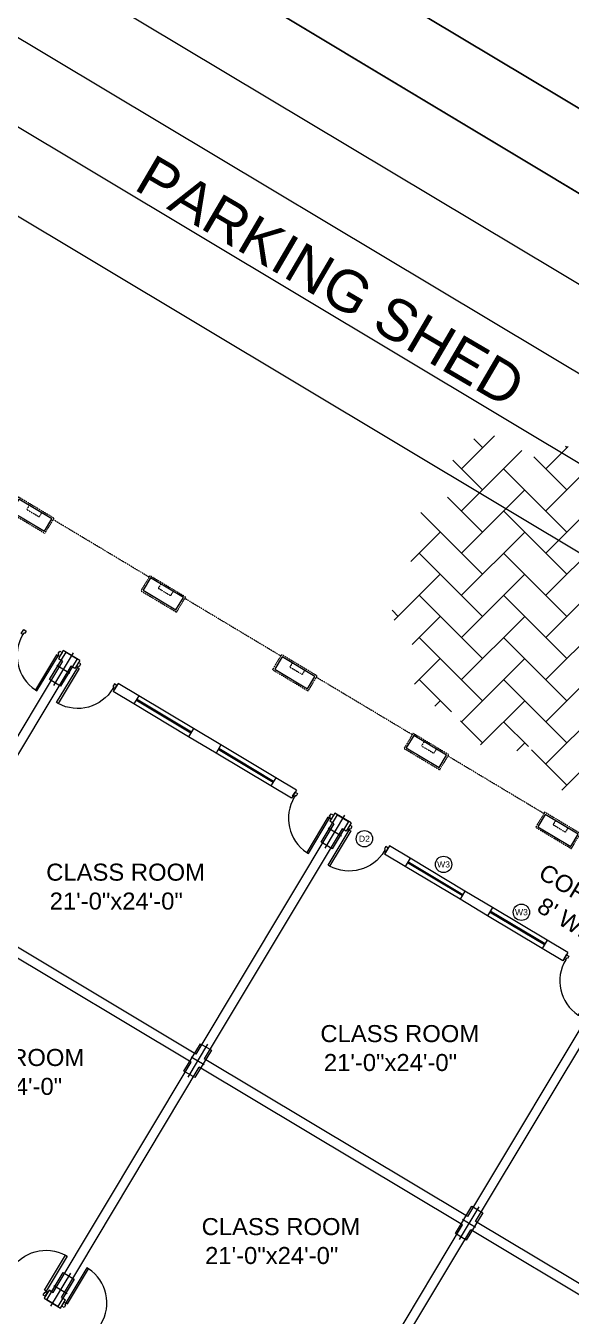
# Model space of a CAD drawing. Header units: inches. Extents: x -110725 to 51121, y 8404 to 44825.
# Drawn here: x 20780 to 21292, y 24195 to 25407 of the extents above; entities that cross this region are included whole.
import ezdxf
from ezdxf.enums import TextEntityAlignment as Align

# ---------------------------------------------------------------- set-up
doc = ezdxf.new("R2010")
doc.units = ezdxf.units.IN
doc.header["$LTSCALE"] = 0.1
doc.header["$MEASUREMENT"] = 0
doc.linetypes.add('CENTER', pattern=[2, 1.25, -0.25, 0.25, -0.25])
doc.linetypes.add('DASHED2', pattern=[0.375, 0.25, -0.125])
doc.layers.get('0').update_dxf_attribs({"color": 1, "lineweight": 0})
doc.layers.get('Defpoints').update_dxf_attribs({"lineweight": 0})
for name, color, linetype in [('boundary', 6, 'Continuous'), ('building', 6, 'Continuous'), ('road', 8, 'Continuous')]:
    doc.layers.add(name, color=color, linetype=linetype)
for name, color, linetype, lineweight in [('Col.', 4, 'Continuous', 0), ('dim', 252, 'Continuous', 0), ('DOOR', 32, 'Continuous', 0), ('HATCH', 5, 'Continuous', 5), ('TEXT', 3, 'Continuous', 0), ('WALL', 7, 'Continuous', 0), ('WIN', 160, 'Continuous', 0)]:
    doc.layers.add(name, color=color, linetype=linetype, lineweight=lineweight)
doc.styles.add('ARIAL', font='arial.ttf')
doc.styles.add('as', font='arial.ttf')
doc.styles.add('EHSAN', font='arial.ttf', dxfattribs={"height": 54})
doc.styles.get("Standard").update_dxf_attribs({"font": 'arial.ttf'})
doc.dimstyles.new('DIM1', dxfattribs={"dimtxt": 54, "dimasz": 6, "dimexe": 6, "dimexo": 3, "dimgap": 1, "dimtad": 0, "dimzin": 0, "dimdsep": 46, "dimlunit": 4, "dimtxsty": 'EHSAN', "dimblk": 'ARCHTICK', "dimcen": 3, "dimdle": 6, "dimclrd": 4, "dimclre": 4, "dimclrt": 6, "dimadec": 0, "dimazin": 0, "dimtfac": 1, "dimtofl": 0, "dimtmove": 1, "dimatfit": 3, "dimldrblk": 'ARCHTICK', "dimfxl": 4, "dimtolj": 1, "dimtzin": 3, "dimlwd": -1, "dimlwe": -1, "dimarcsym": 0})

# ---------------------------------------------------------------- blocks, each defined once
blk = doc.blocks.new('_ArchTick')
at = {"color": 0, "linetype": 'ByBlock', "const_width": 0.15}
blk.add_lwpolyline([(-0.5, -0.5), (0.5, 0.5)], dxfattribs=at)
blk = doc.blocks.new('*D2189')
at = {"layer": 'Defpoints', "color": 0, "transparency": 16777216}
for p in [(19538.3, 26623.7), (19398.5, 26390.9, 1175.7), (22366.7, 24608.8, 1175.7)]:
    blk.add_point(p, dxfattribs=at)
at = {"layer": 'dim', "color": 4, "transparency": 16777216}
for p, q in [((19400.1, 26393.4), (19541.4, 26628.8)), ((19517.8, 26636.1), (20923.6, 25792)), ((22527, 24829.3), (21121.1, 25673.4)), ((22368.2, 24611.4), (22509.5, 24846.8))]:
    blk.add_line(p, q, dxfattribs=at)
at = {"layer": 'dim', "color": 4, "transparency": 16777216, "xscale": 24, "yscale": 24, "zscale": 24}
for p, rotation in [((19538.3, 26623.7), 149.019361839217), ((22506.5, 24841.6), 329.019361839217)]:
    blk.add_blockref('_ArchTick', p, dxfattribs=dict(at, rotation=rotation))
at = {"layer": 'dim', "color": 6, "transparency": 16777216, "insert": (21022.4, 25732.7), "char_height": 54, "attachment_point": 5, "rotation": 329.0194, "style": 'EHSAN'}
blk.add_mtext('\\A1;288\'-6"', dxfattribs=at)
blk = doc.blocks.new('D-1')
for points in [[(1.5, 34.9), (1.5, 1.9), (3, 1.9), (3, 34.9)], [(2.2, 0.4), (2.2, -1.9), (0, -1.9), (0, 1.9), (1.5, 1.9), (1.5, 0.4)], [(33.7, 0.4), (34.5, 0.4), (34.5, 1.9), (36, 1.9), (36, -1.9), (33.7, -1.9)]]:
    blk.add_lwpolyline(points, close=True)
blk.add_arc((1.5, 1.9), 33, 0, 87.3947)
blk = doc.blocks.new('44')
at = {"layer": 'Col.', "linetype": 'Continuous'}
blk.add_lwpolyline([(-24729.4, 37327.3), (-24729.4, 37339.3), (-24759.4, 37339.3), (-24759.4, 37327.3)], close=True, dxfattribs=at)
at = {"layer": 'dim', "linetype": 'Continuous'}
for p, q in [((-24744.4, 37340.5), (-24744.4, 37326.1)), ((-24762.4, 37333.3), (-24726.4, 37333.3))]:
    blk.add_line(p, q, dxfattribs=at)

msp = doc.modelspace()

# ---------------------------------------------------------------- hatches: boundary and pattern name
at = {"layer": 'HATCH'}
h = msp.add_hatch(dxfattribs=at)
h.set_pattern_fill('AR-HBONE', color=251, scale=7)
h.set_pattern_definition([(45, (58173.66, 3845.55), (3e-15, 39.59798), [84, -28]), (135, (58193.46, 3865.35), (3e-15, 39.59798), [84, -28])])
edge = h.paths.add_edge_path()
edge.add_arc((21369.57275, 24893.59303), 46.23757, 321.43452144, 431.43452134)
edge.add_arc((21359.99188, 24967.2536), 38.47577, 309.17031682, 509.43681154)
edge.add_arc((21285.72703, 24965.70265), 46.23757, 27.17260702, 137.17260692)
edge.add_arc((21216.10245, 24984.09593), 38.01942, 20.0565317, 210.02676781)
edge.add_arc((21185.53347, 24918.89292), 46.23757, 92.91069259, 202.91069249)
edge.add_arc((21169.97721, 24863.38164), 46.23757, 125.77973538, 235.77973528)
edge.add_arc((21187.03842, 24808.31428), 46.23757, 158.64877817, 268.64877807)
edge.add_arc((21231.25456, 24771.32195), 46.23757, 191.51782095, 301.51782086)
edge.add_arc((21294.60746, 24727.11501), 39.47334, 173.02945644, 385.74427095)
edge.add_arc((21340.36261, 24789.35897), 46.23757, 257.25590653, 367.25590643)
edge.add_arc((21407.90207, 24826.64188), 38.18832, 235.42339105, 453.26703682)

# ---------------------------------------------------------------- linework, layer by layer
at = {"color": 9}
for p, q in [((19343.59785, 26336.08242), (22329.65146, 24547.0137, 1.07221)), ((19255.11083, 26305.16784, -0.01849), (22292.64813, 24485.25311, 1.07221)), ((19218.10752, 26243.40728, -0.01849), (22255.64481, 24423.49255, 1.07221)), ((19181.1042, 26181.64671, -0.01849), (22218.64149, 24361.73198, 1.07221))]:
    msp.add_line(p, q, dxfattribs=at)
at = {"layer": 'boundary', "linetype": 'CENTER', "elevation": -26.09038}
msp.add_lwpolyline([(19090.25384, 26306.46684), (19398.53341, 26390.86365), (22366.66668, 24608.79412)], dxfattribs=at)
at = {"layer": 'building', "linetype": 'Continuous', "elevation": 1.07221}
msp.add_lwpolyline([(15636.00563, 20787.09078), (17800.80866, 24214.83069), (17988.07086, 24266.09692), (18109.15044, 24450.76329), (18072.3954, 24650.22286), (19090.25384, 26306.46684), (19398.53341, 26390.86365), (22366.66668, 24608.79412), (22402.86233, 24483.42297), (22366.56213, 24420.82334), (22681.05977, 24234.54273), (22911.35184, 24283.46768), (25455.71569, 22826.982)], dxfattribs=at)
at = {"layer": 'road', "linetype": 'Continuous', "elevation": 3.21662}
msp.add_lwpolyline([(19176.04424, 26513.70008), (19258.34323, 26528.62687), (19413.38326, 26477.02846), (19615.43984, 26336.76517), (28765.16786, 20864.22481), (29376.89175, 20463.11896)], dxfattribs=at)
at = {"layer": 'TEXT'}
for centre in [(21098.12696, 24643.50492, 27.16259), (21172.43317, 24619.41218, 27.16259), (21245.52932, 24574.51991, 27.16259)]:
    msp.add_circle(centre, 7.69524, dxfattribs=at)
at = {"layer": 'WALL'}
for p, q in [((20814.7006, 24810.2101), (20685.21501, 24594.02157)), ((20815.46457, 24820.24336), (20810.84009, 24812.52235)), ((20814.7006, 24810.2101), (20810.84009, 24812.52235)), ((20830.90661, 24810.99439), (20815.46457, 24820.24336)), ((20830.90661, 24810.99439), (20826.28213, 24803.27338)), ((20822.42162, 24805.58562), (20692.93603, 24589.39708)), ((20826.28213, 24803.27338), (20822.42162, 24805.58562)), ((20866.93803, 24789.41346), (20862.31355, 24781.69244)), ((20886.24058, 24777.85225), (20866.93803, 24789.41346)), ((20881.6161, 24770.13123), (20862.31355, 24781.69244)), ((20886.24058, 24777.85225), (20881.6161, 24770.13123)), ((20937.71404, 24747.02235), (20933.08956, 24739.30133)), ((20958.82629, 24723.88638), (20933.08956, 24739.30133)), ((20963.45077, 24731.6074), (20937.71404, 24747.02235)), ((20963.45077, 24731.6074), (20958.82629, 24723.88638)), ((21014.92424, 24700.7775), (21010.29975, 24693.05648)), ((21034.22678, 24689.21629), (21014.92424, 24700.7775)), ((21029.6023, 24681.49527), (21010.29975, 24693.05648)), ((21034.22678, 24689.21629), (21029.6023, 24681.49527)), ((21070.25821, 24667.63536), (21065.63372, 24659.91434)), ((21085.70024, 24658.38639), (21070.25821, 24667.63536)), ((21069.49423, 24657.60209), (20940.00865, 24441.41356)), ((21077.21525, 24652.97761), (20947.72967, 24436.78907)), ((21069.49423, 24657.60209), (21065.63372, 24659.91434)), ((21081.07576, 24650.66537), (21077.21525, 24652.97761)), ((21085.70024, 24658.38639), (21081.07576, 24650.66537)), ((21121.73167, 24636.80545), (21117.10718, 24629.08444)), ((21136.40973, 24617.52322), (21117.10718, 24629.08444)), ((21141.03422, 24625.24424), (21121.73167, 24636.80545)), ((21141.03422, 24625.24424), (21136.40973, 24617.52322)), ((21192.50768, 24594.41434), (21187.88319, 24586.69332)), ((21218.24441, 24578.99939), (21192.50768, 24594.41434)), ((20935.38416, 24433.69254), (20688.31155, 24581.67606)), ((20940.00865, 24441.41356), (20692.93603, 24589.39708)), ((21213.61992, 24571.27837), (21187.88319, 24586.69332)), ((21218.24441, 24578.99939), (21213.61992, 24571.27837)), ((21269.71787, 24548.16949), (21265.09338, 24540.44847)), ((21289.02042, 24536.60828), (21269.71787, 24548.16949)), ((21284.39593, 24528.88726), (21265.09338, 24540.44847)), ((21289.02042, 24536.60828), (21284.39593, 24528.88726)), ((21324.28786, 24504.99408), (21194.80228, 24288.80555)), ((21202.5233, 24284.18106), (21331.87, 24500.13772)), ((21194.80228, 24288.80555), (20947.72967, 24436.78907)), ((20805.89858, 24217.504), (20935.38416, 24433.69254)), ((20813.6196, 24212.87952), (20943.10518, 24429.06805)), ((21190.17779, 24281.08453), (20943.10518, 24429.06805)), ((21060.69221, 24064.89599), (21190.17779, 24281.08453)), ((21068.41323, 24060.27151), (21197.89881, 24276.46004)), ((21444.97143, 24128.47652), (21197.89881, 24276.46004)), ((21449.59591, 24136.19754), (21202.5233, 24284.18106)), ((20802.03807, 24219.81624), (20797.41358, 24212.09522)), ((20805.89858, 24217.504), (20802.03807, 24219.81624)), ((20802.03807, 24219.81624), (20805.89858, 24217.504)), ((20797.41358, 24212.09522), (20812.85562, 24202.84625)), ((20812.85562, 24202.84625), (20817.48011, 24210.56727)), ((20813.6196, 24212.87952), (20817.48011, 24210.56727))]:
    msp.add_line(p, q, dxfattribs=at)
at = {"layer": 'WALL', "elevation": 27.16259}
for points in [[(20773.75627, 24962.37219), (20766.81954, 24950.79067), (20797.70362, 24932.29273), (20804.64035, 24943.87425)], [(20897.29258, 24888.38043), (20890.35585, 24876.7989), (20921.23993, 24858.30096), (20928.17665, 24869.88249)], [(21020.82889, 24814.38867), (21013.89216, 24802.80714), (21044.77623, 24784.3092), (21051.71296, 24795.89073)], [(21144.36519, 24740.39691), (21137.42846, 24728.81538), (21168.31254, 24710.31744), (21175.24927, 24721.89897)], [(21267.9015, 24666.40515), (21260.96477, 24654.82362), (21291.84885, 24636.32568), (21298.78558, 24647.90721)]]:
    msp.add_lwpolyline(points, close=True, dxfattribs=at)
at = {"layer": 'WIN', "linetype": 'DASHED2'}
for p, q in [((20783.40755, 24956.59159), (20781.0953, 24952.73108)), ((20781.0953, 24952.73108), (20792.67683, 24945.79435)), ((20794.98907, 24949.65486), (20792.67683, 24945.79435)), ((20906.94385, 24882.59983), (20904.63161, 24878.73932)), ((20904.63161, 24878.73932), (20916.21314, 24871.80259)), ((20918.52538, 24875.6631), (20916.21314, 24871.80259)), ((21030.48016, 24808.60806), (21028.16792, 24804.74755)), ((21028.16792, 24804.74755), (21039.74945, 24797.81083)), ((21042.06169, 24801.67134), (21039.74945, 24797.81083)), ((21154.01647, 24734.6163), (21151.70422, 24730.75579)), ((21151.70422, 24730.75579), (21163.28575, 24723.81906)), ((21165.59799, 24727.67957), (21163.28575, 24723.81906)), ((21277.55277, 24660.62454), (21275.24053, 24656.76403)), ((21275.24053, 24656.76403), (21286.82206, 24649.8273)), ((21289.1343, 24653.68781), (21286.82206, 24649.8273))]:
    msp.add_line(p, q, dxfattribs=at)
at = {"layer": 'WIN'}
for p, q in [((20935.14488, 24742.7329), (20883.67142, 24773.5628)), ((20935.65872, 24743.59079), (20884.18526, 24774.42069)), ((20937.71404, 24747.02235), (20886.24058, 24777.85225)), ((20933.08956, 24739.30133), (20881.6161, 24770.13123)), ((21012.35508, 24696.48804), (20960.88162, 24727.31794)), ((21012.86891, 24697.34593), (20961.39545, 24728.17584)), ((21014.92424, 24700.7775), (20963.45077, 24731.6074)), ((21010.29975, 24693.05648), (20958.82629, 24723.88638)), ((21187.88319, 24586.69332), (21136.40973, 24617.52322)), ((21189.93852, 24590.12489), (21138.46506, 24620.95479)), ((21190.45235, 24590.98278), (21138.97889, 24621.81268)), ((21192.50768, 24594.41434), (21141.03422, 24625.24424)), ((21265.09338, 24540.44847), (21213.61992, 24571.27837)), ((21267.14871, 24543.88003), (21215.67525, 24574.70994)), ((21267.66254, 24544.73793), (21216.18908, 24575.56783)), ((21269.71787, 24548.16949), (21218.24441, 24578.99939))]:
    msp.add_line(p, q, dxfattribs=at)
at = {"layer": 'WIN', "linetype": 'DASHED2', "elevation": 27.16259}
for points in [[(20773.24018, 24964.42978), (20764.76196, 24950.27458), (20798.21971, 24930.23514), (20806.69793, 24944.39034)], [(20896.77649, 24890.43802), (20888.29827, 24876.28281), (20921.75602, 24856.24338), (20930.23424, 24870.39858)], [(21020.3128, 24816.44625), (21011.83457, 24802.29105), (21045.29232, 24782.25162), (21053.77055, 24796.40682)], [(21143.8491, 24742.45449), (21135.37088, 24728.29929), (21168.82863, 24708.25985), (21177.30685, 24722.41506)], [(21267.38541, 24668.46273), (21258.90719, 24654.30753), (21292.36494, 24634.26809), (21300.84316, 24648.42329)]]:
    msp.add_lwpolyline(points, close=True, dxfattribs=at)
for points in [[(20896.00574, 24889.15118), (20805.92718, 24943.10351)], [(21019.54205, 24815.15942), (20929.46349, 24869.11174)], [(21143.07836, 24741.16766), (21052.9998, 24795.11998)], [(21266.61466, 24667.17589), (21176.53611, 24721.12822)]]:
    msp.add_lwpolyline(points, dxfattribs=at)

# ---------------------------------------------------------------- block references
at = {"layer": 'Col.', "linetype": 'Continuous', "xscale": -1, "rotation": 58.99999999994495}
for p in [(40072.07454, -15635.43868, 27.16259), (40326.86817, -15788.04669, 27.16259), (40198.15009, -16002.95381, 27.16259), (40452.94372, -16155.56182, 27.16259), (40069.43526, -16217.8555, 27.16259)]:
    msp.add_blockref('44', p, dxfattribs=at)
at = {"layer": 'DOOR'}
for p, xscale, yscale, zscale, rotation in [((20813.15233, 24816.38286, 27.16259), 1.166666666666689, 1.166666666666689, 1.166666666666689, 149.0806050618162), ((20828.59437, 24807.13389, 27.16259), -1.166666666666689, 1.166666666661229, 1.166666666661804, 149.0806050618203), ((21067.94596, 24663.77485, 27.16259), 1.166666666666689, 1.166666666666689, 1.166666666666689, 149.0806050618162), ((21083.388, 24654.52588, 27.16259), -1.166666666666689, 1.166666666661229, 1.166666666661804, 149.0806050618203), ((21322.7396, 24511.16684, 27.16259), 1.166666666666689, 1.166666666666689, 1.166666666666689, 149.0806050618162), ((20799.72583, 24215.95573, 27.16259), -1.166666666666689, 1.166666666661229, 1.166666666661804, 329.08060506182), ((20815.16786, 24206.70676, 27.16259), 1.166666666666689, 1.166666666666689, 1.166666666666689, 329.08060506182)]:
    msp.add_blockref('D-1', p, dxfattribs=dict(at, xscale=xscale, yscale=yscale, zscale=zscale, rotation=rotation))

# ---------------------------------------------------------------- texts
at = {"layer": 'TEXT', "color": 7, "lineweight": 25}
msp.add_text('PARKING SHED', height=38.7170903, rotation=329.62035552, dxfattribs=at).set_placement((20880.48383, 25253.72932))
at = {"layer": 'TEXT', "style": 'ARIAL'}
for s, p in [('D2', (21098.10193, 24643.5539)), ('W3', (21172.40814, 24619.46115)), ('W3', (21245.50429, 24574.56888))]:
    msp.add_text(s, height=5.76, dxfattribs=at).set_placement(p, align=Align.MIDDLE_CENTER)
at = {"layer": 'TEXT', "style": 'as'}
for s, p in [('CLASS ROOM', (20799.39653, 24604.17754)), ('21\'-0"x24\'-0"', (20802.66988, 24577.02706)), ('CLASS ROOM', (21056.79433, 24452.61803)), ('CLASS ROOM', (20686.07232, 24430.19926)), ('21\'-0"x24\'-0"', (21060.06769, 24425.46755)), ('21\'-0"x24\'-0"', (20689.34567, 24403.04878)), ('CLASS ROOM', (20945.30567, 24271.43542)), ('21\'-0"x24\'-0"', (20948.57903, 24244.28494))]:
    msp.add_text(s, height=16, dxfattribs=at).set_placement(p)
for s, p in [('CORRIDOR', (21260.23165, 24607.44782)), ("8' WIDE", (21258.84774, 24575.85172))]:
    msp.add_text(s, height=16, rotation=329.08060506, dxfattribs=at).set_placement(p)

# ---------------------------------------------------------------- dimensions: what is measured, and where the dimension line sits
at = {"layer": 'dim'}
dim = msp.add_linear_dim(base=(19538.32674, 26623.69701, -1174.66297), p1=(22366.66668, 24608.79412, 1.07221), p2=(19398.53341, 26390.86365, 1.07221), angle=149.01936184, dimstyle='DIM1', override={"dimtxt": 36, "dimasz": 24, "dimdle": 24}, dxfattribs=at)
dim.commit()
dim.dimension.update_dxf_attribs({"geometry": '*D2189', "text_midpoint": (21022.39337, 25732.66224, -1174.66297), "dimtype": 161})

doc.saveas('drawing.dxf')
